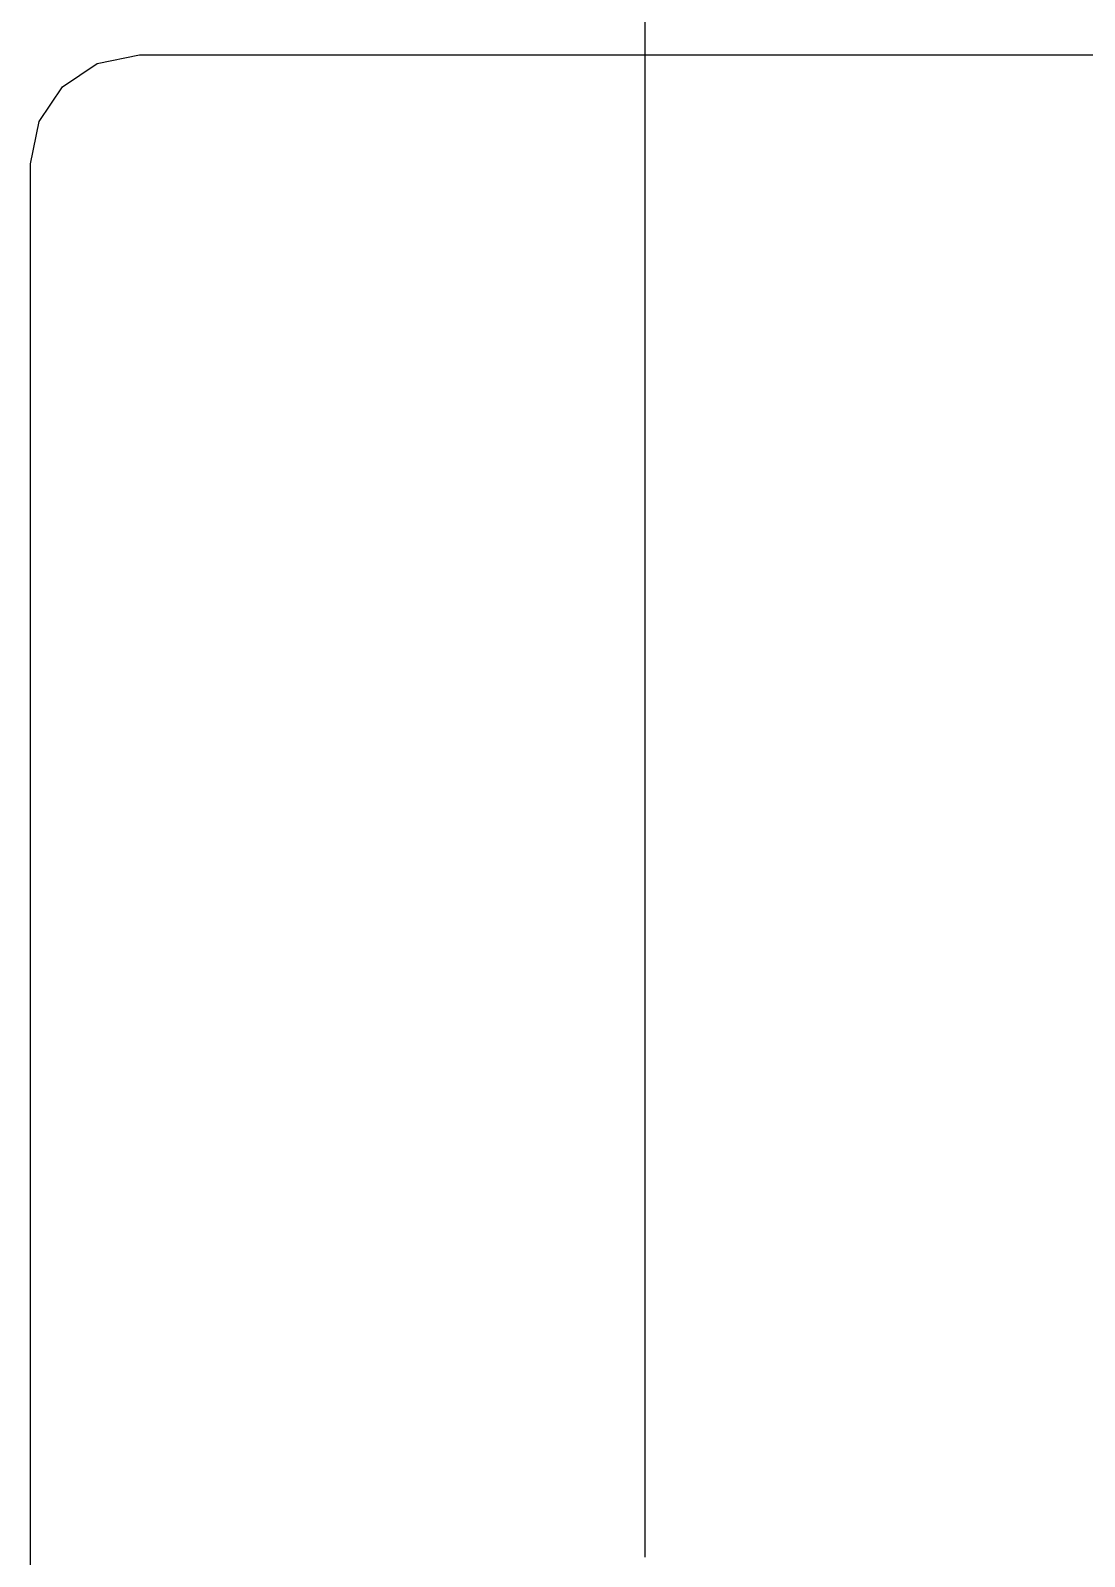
# Model space of a CAD drawing. Extents: x 1 to 47.7, y 0.2 to 35.
# Drawn here: x 21.126 to 21.899, y 15.691 to 16.81 of the extents above; entities that cross this region are included whole.
import ezdxf

# ---------------------------------------------------------------- set-up
doc = ezdxf.new("R2010")
doc.units = 0
doc.header["$MEASUREMENT"] = 0
for name, color, linetype in [('4_1__4U__UP_TO_ONE_IO_BOAR', 7, 'CONTINUOUS'), ('4_2__4U__FRONT_PANEL_W_24_', 7, 'CONTINUOUS'), ('5_1___24__TARGET_LEDS___12', 7, 'CONTINUOUS')]:
    doc.layers.add(name, color=color, linetype=linetype)

msp = doc.modelspace()

# ---------------------------------------------------------------- linework, layer by layer
at = {"layer": '4_1__4U__UP_TO_ONE_IO_BOAR'}
msp.add_lwpolyline([(21.5768, 16.8257), (21.5768, 16.8077), (21.5768, 16.7888), (21.5768, 16.769), (21.5768, 16.7482), (21.5768, 16.7266), (21.5768, 16.704), (21.5768, 16.6805), (21.5768, 16.6561), (21.5768, 16.6308), (21.5768, 16.6046), (21.5768, 16.5776), (21.5768, 16.5497), (21.5768, 16.521), (21.5768, 16.4914), (21.5768, 16.461), (21.5768, 16.4297), (21.5768, 16.3977), (21.5768, 16.3648), (21.5768, 16.3312), (21.5768, 16.2967), (21.5768, 16.2615), (21.5768, 16.1887), (21.5768, 16.1128), (21.5768, 16.0341), (21.5768, 15.9524), (21.5768, 15.8679), (21.5768, 15.7806), (21.5768, 15.6907)], dxfattribs=at)
at = {"layer": '4_2__4U__FRONT_PANEL_W_24_'}
msp.add_lwpolyline([(21.1264, 15.5977), (21.1264, 15.8452), (21.1264, 15.9634), (21.1264, 16.0767), (21.1264, 16.1839), (21.1264, 16.284), (21.1264, 16.3762), (21.1264, 16.4593), (21.1264, 16.5324), (21.1264, 16.5944), (21.1264, 16.6444), (21.1264, 16.6814), (21.1264, 16.6947), (21.1264, 16.7043), (21.1264, 16.7102), (21.1264, 16.7122), (21.1327, 16.7433), (21.1498, 16.7687), (21.1753, 16.7859), (21.2064, 16.7922), (21.2084, 16.7922), (21.2142, 16.7922), (21.2239, 16.7922), (21.2372, 16.7922), (21.2741, 16.7922), (21.3241, 16.7922), (21.3862, 16.7922), (21.4593, 16.7922), (21.5424, 16.7922), (21.6345, 16.7922), (21.7347, 16.7922), (21.8419, 16.7922), (21.9551, 16.7922)], dxfattribs=at)
at = {"layer": '5_1___24__TARGET_LEDS___12'}
msp.add_lwpolyline([(21.1264, 15.5977), (21.1264, 15.8452), (21.1264, 15.9634), (21.1264, 16.0767), (21.1264, 16.1839), (21.1264, 16.284), (21.1264, 16.3762), (21.1264, 16.4593), (21.1264, 16.5324), (21.1264, 16.5944), (21.1264, 16.6444), (21.1264, 16.6814), (21.1264, 16.6947), (21.1264, 16.7043), (21.1264, 16.7102), (21.1264, 16.7122), (21.1327, 16.7433), (21.1498, 16.7687), (21.1753, 16.7859), (21.2064, 16.7922), (21.2084, 16.7922), (21.2142, 16.7922), (21.2239, 16.7922), (21.2372, 16.7922), (21.2741, 16.7922), (21.3241, 16.7922), (21.3862, 16.7922), (21.4593, 16.7922), (21.5424, 16.7922), (21.6345, 16.7922), (21.7347, 16.7922), (21.8419, 16.7922), (21.9551, 16.7922)], dxfattribs=at)

doc.saveas('drawing.dxf')
